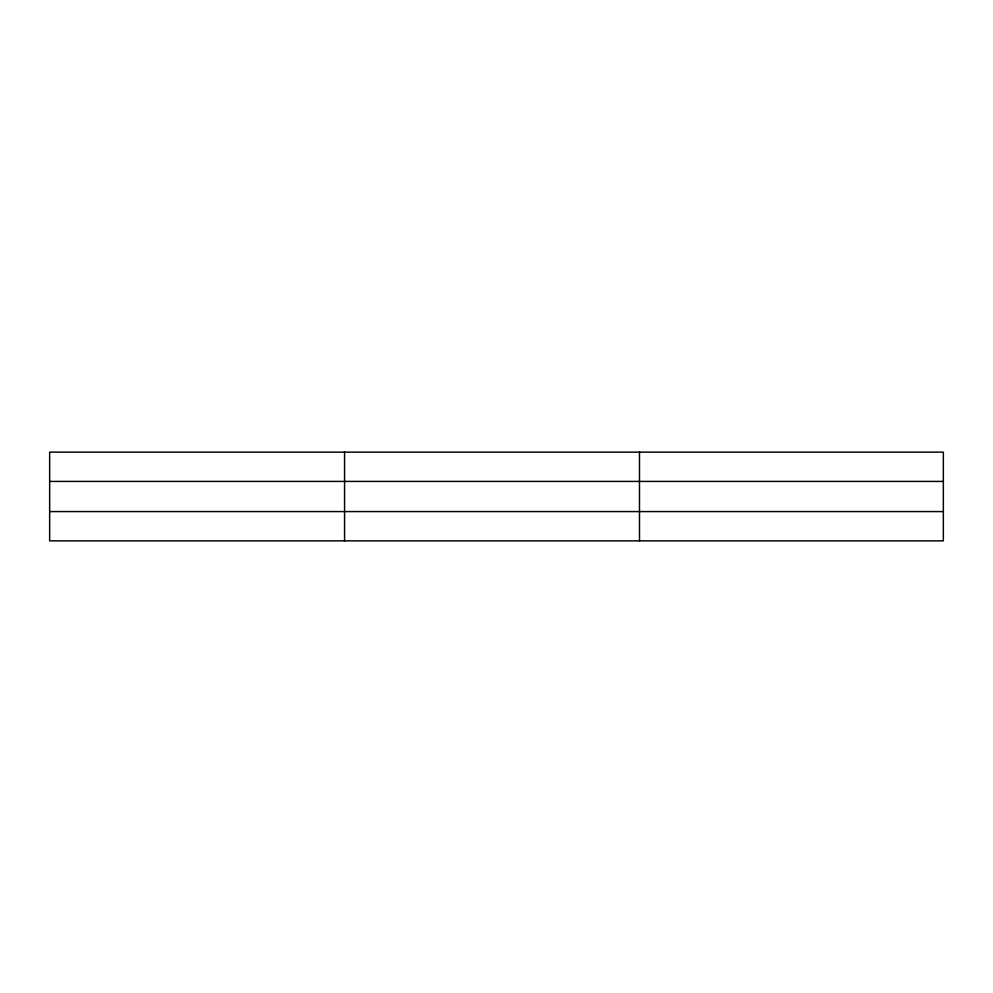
<?xml version="1.0" encoding="UTF-8"?>
<svg xmlns="http://www.w3.org/2000/svg" width="993" height="993" viewBox="0 0 993 993"><rect width="100%" height="100%" fill="white"/><g stroke="black" fill="none" stroke-linecap="round" stroke-linejoin="round"><path stroke-width="1.49" d="M344.571 452.138L344.571 540.862M639.492 452.138L639.492 540.862M943.35 511.581L943.35 540.862L49.65 540.862L49.65 452.138L943.35 452.138L943.35 511.581L49.65 511.581M49.65 481.419L943.35 481.419"/></g></svg>
